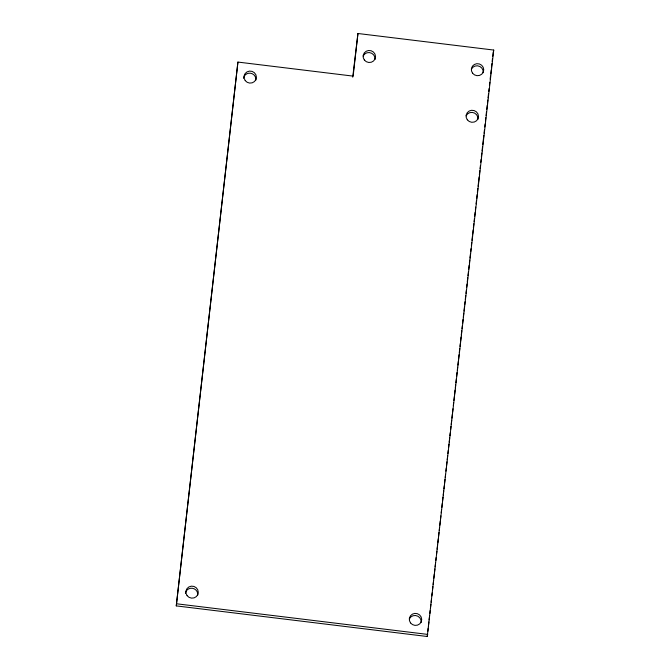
<?xml version="1.0" encoding="UTF-8"?>
<svg xmlns="http://www.w3.org/2000/svg" width="670" height="670" viewBox="0 0 670 670"><rect width="100%" height="100%" fill="white"/><g stroke="black" fill="none" stroke-linecap="round" stroke-linejoin="round"><path stroke-width="1" d="M176.269 605.889L237.925 62.076L353.14 76.12L357.947 33.5L493.731 50.057L427.259 636.5L176.269 605.889L237.925 62.076M352.73 77.167L357.947 33.5M427.259 636.5L427.493 634.423M427.845 631.299L428.197 628.184M428.432 626.098L428.901 621.944M429.135 619.867L429.612 615.705M429.847 613.628L430.199 610.504M430.433 608.427L430.902 604.265M431.137 602.188L431.488 599.064M431.84 595.948L432.192 592.833M432.544 589.709L432.895 586.593M433.13 584.508L433.599 580.354M433.833 578.269L434.302 574.115M434.537 572.029L434.889 568.914M435.123 566.837L435.592 562.674M435.827 560.597L436.178 557.474M436.53 554.358L436.882 551.234M437.116 549.157L437.585 544.995M437.82 542.918L438.289 538.764M438.523 536.678L438.992 532.524M439.227 530.439L439.579 527.323M439.813 525.246L440.291 521.084M440.525 519.007L440.877 515.883M441.229 512.768L441.58 509.644M441.815 507.567L442.284 503.405M442.518 501.328L442.987 497.165M443.222 495.088L443.691 490.926M443.925 488.849L444.277 485.733M444.512 483.648L444.981 479.494M445.215 477.409L445.567 474.293M445.919 471.178L446.27 468.054M446.505 465.977L446.974 461.814M447.208 459.737L447.677 455.575M447.912 453.498L448.264 450.382M448.615 447.258L448.967 444.143M449.202 442.058L449.671 437.904M449.905 435.818L450.257 432.703M450.608 429.579L450.96 426.463M451.203 424.386L451.672 420.224M451.907 418.147L452.376 413.985M452.61 411.908L452.962 408.784M453.314 405.668L453.665 402.544M453.9 400.467L454.369 396.313M454.603 394.228L455.072 390.074M455.307 387.989L455.659 384.873M455.893 382.796L456.362 378.634M456.597 376.557L457.066 372.394M457.3 370.317L457.652 367.194M457.886 365.116L458.355 360.954M458.59 358.877L459.059 354.715M459.293 352.638L459.762 348.475M459.997 346.398L460.349 343.283M460.583 341.197L461.052 337.043M461.287 334.958L461.756 330.804M461.998 328.727L462.35 325.603M462.585 323.526L463.054 319.364M463.288 317.287L463.757 313.125M463.992 311.048L464.461 306.885M464.695 304.808L465.047 301.693M465.281 299.607L465.75 295.453M465.985 293.368L466.337 290.252M466.689 287.128L467.04 284.013M467.275 281.936L467.744 277.774M467.978 275.697L468.447 271.534M468.682 269.457L469.151 265.295M469.385 263.218L469.737 260.094M469.971 258.017L470.441 253.855M470.675 251.778L471.027 248.662M471.379 245.538L471.73 242.423M471.965 240.337L472.434 236.183M472.668 234.106L473.146 229.944M473.38 227.867L473.849 223.705M474.084 221.628L474.435 218.504M474.67 216.427L475.139 212.264M475.373 210.187L475.725 207.072M476.077 203.948L476.429 200.833M476.663 198.747L477.132 194.593M477.367 192.508L477.836 188.354M478.07 186.268L479.125 176.913M479.36 174.837L479.829 170.674M480.063 168.597L480.415 165.473M480.767 162.358L481.119 159.234M481.353 157.157L481.822 153.003M482.057 150.917L482.526 146.764M482.76 144.678L483.824 135.323M484.058 133.246L484.41 130.122M484.762 127.007L485.114 123.883M485.465 120.767L485.817 117.644M486.052 115.567L486.52 111.404M486.755 109.327L487.224 105.173M487.458 103.088L487.81 99.972M488.045 97.887L488.514 93.733M488.748 91.656L489.1 88.532M489.452 85.417L489.804 82.293M490.155 79.177L490.507 76.053M490.742 73.976L491.211 69.814M491.445 67.737L491.914 63.575M492.149 61.498L492.5 58.382M492.735 56.297L493.204 52.143M493.38 51.448L493.731 50.057M176.796 603.812L427.787 634.415M466.06 115.902A6.223 6.013 14.2 0 1 477.903 119.344M471.32 69.295A6.223 6.013 14.2 0 1 483.162 72.745M363.098 56.096A6.223 6.013 14.2 0 1 374.949 59.546M409.286 618.996A6.223 6.013 14.2 0 1 421.128 622.447M185.414 593.26A6.223 6.013 14.2 0 1 192.458 588.285A6.223 6.013 14.2 0 1 197.7 595.203M243.537 78.206A6.223 6.013 14.2 0 1 250.58 73.239A6.223 6.013 14.2 0 1 255.823 80.149M467.308 119.813A6.223 6.013 14.2 0 0 477.986 118.774A6.223 6.013 14.2 0 0 471.563 110.299A6.223 6.013 14.2 0 0 467.308 119.813M472.568 73.206A6.223 6.013 14.2 0 0 483.246 72.167A6.223 6.013 14.2 0 0 476.822 63.7A6.223 6.013 14.2 0 0 472.568 73.206M364.346 60.007A6.223 6.013 14.2 0 0 375.033 58.968A6.223 6.013 14.2 0 0 368.609 50.501A6.223 6.013 14.2 0 0 364.346 60.007M410.526 622.907A6.223 6.013 14.2 0 0 421.212 621.869A6.223 6.013 14.2 0 0 414.789 613.402A6.223 6.013 14.2 0 0 410.526 622.907M187.106 595.663A6.223 6.013 14.2 0 0 197.784 594.625A6.223 6.013 14.2 0 0 191.36 586.158A6.223 6.013 14.2 0 0 187.106 595.663M245.228 80.609A6.223 6.013 14.2 0 0 255.907 79.571A6.223 6.013 14.2 0 0 249.483 71.104A6.223 6.013 14.2 0 0 245.228 80.609"/></g></svg>
